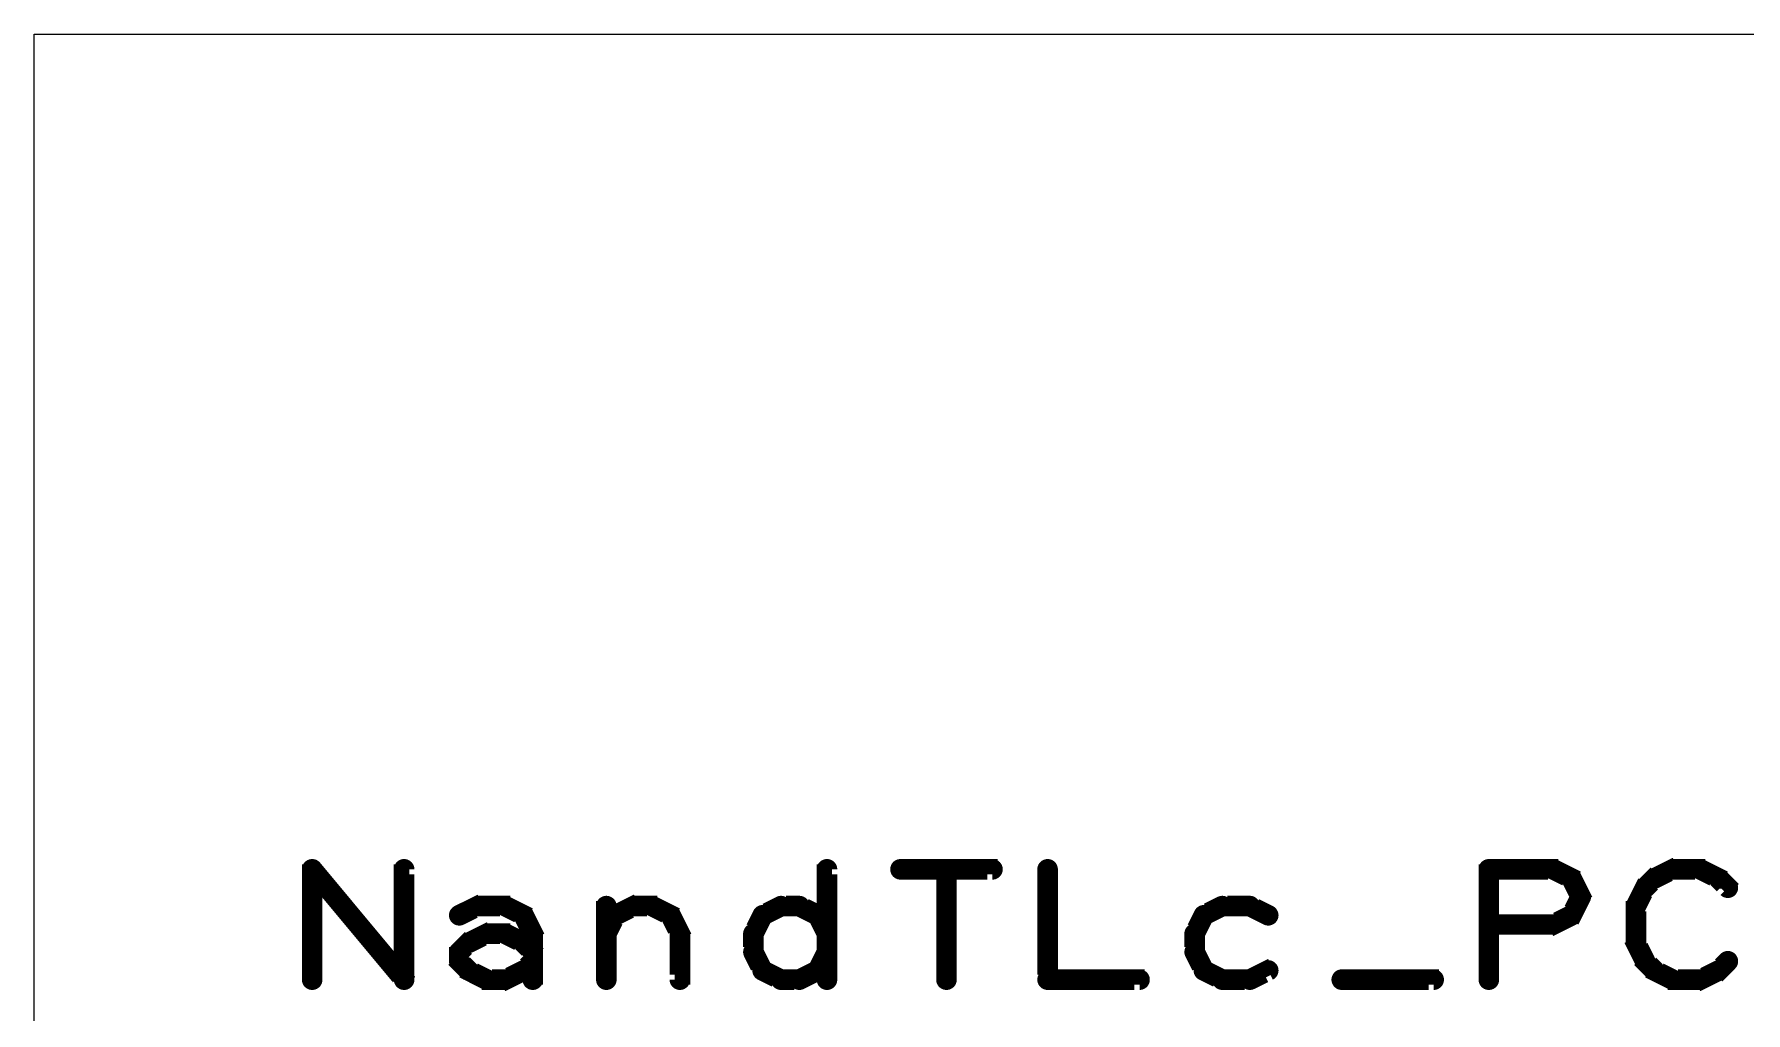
# Model space of a CAD drawing. Extents: x 1.5 to 98, y 12 to 104.4.
# Drawn here: x 2.4 to 17.18, y 95.95 to 104.4 of the extents above; entities that cross this region are included whole.
import ezdxf

# ---------------------------------------------------------------- set-up
doc = ezdxf.new("R2010")
doc.units = 0
doc.layers.add('_BOARD', color=254, linetype='CONTINUOUS')
doc.layers.add('TOP_SILKSCREEN', color=1, linetype='CONTINUOUS')

msp = doc.modelspace()

# ---------------------------------------------------------------- linework, layer by layer
at = {"layer": '_BOARD', "color": 3}
msp.add_lwpolyline([(2.4, 12), (2.4, 104.4), (2.4, 104.4), (30.6, 104.4), (30.6, 104.4), (30.6, 98.4), (30.6, 98.4), (85.8, 98.4), (85.8, 98.4), (85.8, 104.4), (85.8, 104.4), (98, 104.4), (98, 104.4), (98, 12), (98, 12), (2.4, 12), (2.4, 12)], close=True, dxfattribs=at)
at = {"layer": 'TOP_SILKSCREEN', "color": 135}
for points in [[(4.7555, 96.2381, 0.0889, 0.0889, 1), (4.8445, 96.2381, 0, 0, 0), (4.8, 96.2381, 0, 0, 0), (4.8, 96.2381, 0.1778, 0.1778, 0), (4.8, 97.1906, 0.1778, 0.1778, 0), (4.8, 97.1906, 0, 0, 0), (4.8, 97.1906, 0.0889, 0.0889, 0), (4.8445, 97.1906, 0.0889, 0.0889, 1), (4.7555, 97.1906, 0, 0, 0)], [(4.8342, 97.2191, 0.0889, 0.0889, 1), (4.7658, 97.1621, 0, 0, 0), (4.8, 97.1906, 0, 0, 0), (4.8, 97.1906, 0.1778, 0.1778, 0), (5.5938, 96.2381, 0.1778, 0.1778, 0), (5.5938, 96.2381, 0, 0, 0), (5.5938, 96.2381, 0.0889, 0.0889, 0), (5.5596, 96.2096, 0.0889, 0.0889, 1), (5.628, 96.2666, 0, 0, 0)], [(5.5493, 96.2381, 0.0889, 0.0889, 1), (5.6383, 96.2381, 0, 0, 0), (5.5938, 96.2381, 0, 0, 0), (5.5938, 96.2381, 0.1778, 0.1778, 0), (5.5938, 97.1906, 0.1778, 0.1778, 0), (5.5938, 97.1906, 0, 0, 0), (5.5938, 97.1906, 0.0889, 0.0889, 0), (5.6383, 97.1906, 0.0889, 0.0889, 1), (5.5493, 97.1906, 0, 0, 0)], [(9.2005, 96.2381, 0.0889, 0.0889, 1), (9.2895, 96.2381, 0, 0, 0), (9.245, 96.2381, 0, 0, 0), (9.245, 96.2381, 0.1778, 0.1778, 0), (9.245, 97.1906, 0.1778, 0.1778, 0), (9.245, 97.1906, 0, 0, 0), (9.245, 97.1906, 0.0889, 0.0889, 0), (9.2895, 97.1906, 0.0889, 0.0889, 1), (9.2005, 97.1906, 0, 0, 0)], [(9.88, 97.2351, 0.0889, 0.0889, 1), (9.88, 97.1461, 0, 0, 0), (9.88, 97.1906, 0, 0, 0), (9.88, 97.1906, 0.1778, 0.1778, 0), (10.6738, 97.1906, 0.1778, 0.1778, 0), (10.6738, 97.1906, 0, 0, 0), (10.6738, 97.1906, 0.0889, 0.0889, 0), (10.6738, 97.1461, 0.0889, 0.0889, 1), (10.6738, 97.2351, 0, 0, 0)], [(10.2324, 96.2381, 0.0889, 0.0889, 1), (10.3214, 96.2381, 0, 0, 0), (10.2769, 96.2381, 0, 0, 0), (10.2769, 96.2381, 0.1778, 0.1778, 0), (10.2769, 97.1906, 0.1778, 0.1778, 0), (10.2769, 97.1906, 0, 0, 0), (10.2769, 97.1906, 0.0889, 0.0889, 0), (10.3214, 97.1906, 0.0889, 0.0889, 1), (10.2324, 97.1906, 0, 0, 0)], [(11.1945, 97.1906, 0.0889, 0.0889, 1), (11.1055, 97.1906, 0, 0, 0), (11.15, 97.1906, 0, 0, 0), (11.15, 97.1906, 0.1778, 0.1778, 0), (11.15, 96.2381, 0.1778, 0.1778, 0), (11.15, 96.2381, 0, 0, 0), (11.15, 96.2381, 0.0889, 0.0889, 0), (11.1055, 96.2381, 0.0889, 0.0889, 1), (11.1945, 96.2381, 0, 0, 0)], [(14.9155, 96.2381, 0.0889, 0.0889, 1), (15.0045, 96.2381, 0, 0, 0), (14.96, 96.2381, 0, 0, 0), (14.96, 96.2381, 0.1778, 0.1778, 0), (14.96, 97.1906, 0.1778, 0.1778, 0), (14.96, 97.1906, 0, 0, 0), (14.96, 97.1906, 0.0889, 0.0889, 0), (15.0045, 97.1906, 0.0889, 0.0889, 1), (14.9155, 97.1906, 0, 0, 0)], [(14.96, 97.2351, 0.0889, 0.0889, 1), (14.96, 97.1461, 0, 0, 0), (14.96, 97.1906, 0, 0, 0), (14.96, 97.1906, 0.1778, 0.1778, 0), (15.5156, 97.1906, 0.1778, 0.1778, 0), (15.5156, 97.1906, 0, 0, 0), (15.5156, 97.1906, 0.0889, 0.0889, 0), (15.5156, 97.1461, 0.0889, 0.0889, 1), (15.5156, 97.2351, 0, 0, 0)], [(15.5355, 97.2304, 0.0889, 0.0889, 1), (15.4957, 97.1508, 0, 0, 0), (15.5156, 97.1906, 0, 0, 0), (15.5156, 97.1906, 0.1778, 0.1778, 0), (15.6744, 97.1113, 0.1778, 0.1778, 0), (15.6744, 97.1113, 0, 0, 0), (15.6744, 97.1113, 0.0889, 0.0889, 0), (15.6545, 97.0715, 0.0889, 0.0889, 1), (15.6943, 97.1511, 0, 0, 0)], [(15.7142, 97.1312, 0.0889, 0.0889, 1), (15.6346, 97.0914, 0, 0, 0), (15.6744, 97.1113, 0, 0, 0), (15.6744, 97.1113, 0.1778, 0.1778, 0), (15.7538, 96.9525, 0.1778, 0.1778, 0), (15.7538, 96.9525, 0, 0, 0), (15.7538, 96.9525, 0.0889, 0.0889, 0), (15.714, 96.9326, 0.0889, 0.0889, 1), (15.7936, 96.9724, 0, 0, 0)], [(16.2779, 97.0634, 0.0889, 0.0889, 1), (16.3409, 97.0004, 0, 0, 0), (16.3094, 97.0319, 0, 0, 0), (16.3094, 97.0319, 0.1778, 0.1778, 0), (16.3888, 97.1113, 0.1778, 0.1778, 0), (16.3888, 97.1113, 0, 0, 0), (16.3888, 97.1113, 0.0889, 0.0889, 0), (16.4203, 97.0798, 0.0889, 0.0889, 1), (16.3573, 97.1428, 0, 0, 0)], [(16.3689, 97.1511, 0.0889, 0.0889, 1), (16.4087, 97.0715, 0, 0, 0), (16.3888, 97.1113, 0, 0, 0), (16.3888, 97.1113, 0.1778, 0.1778, 0), (16.5475, 97.1906, 0.1778, 0.1778, 0), (16.5475, 97.1906, 0, 0, 0), (16.5475, 97.1906, 0.0889, 0.0889, 0), (16.5674, 97.1508, 0.0889, 0.0889, 1), (16.5276, 97.2304, 0, 0, 0)], [(16.5475, 97.2351, 0.0889, 0.0889, 1), (16.5475, 97.1461, 0, 0, 0), (16.5475, 97.1906, 0, 0, 0), (16.5475, 97.1906, 0.1778, 0.1778, 0), (16.7856, 97.1906, 0.1778, 0.1778, 0), (16.7856, 97.1906, 0, 0, 0), (16.7856, 97.1906, 0.0889, 0.0889, 0), (16.7856, 97.1461, 0.0889, 0.0889, 1), (16.7856, 97.2351, 0, 0, 0)], [(16.8055, 97.2304, 0.0889, 0.0889, 1), (16.7657, 97.1508, 0, 0, 0), (16.7856, 97.1906, 0, 0, 0), (16.7856, 97.1906, 0.1778, 0.1778, 0), (16.9444, 97.1113, 0.1778, 0.1778, 0), (16.9444, 97.1113, 0, 0, 0), (16.9444, 97.1113, 0.0889, 0.0889, 0), (16.9245, 97.0715, 0.0889, 0.0889, 1), (16.9643, 97.1511, 0, 0, 0)], [(16.9759, 97.1428, 0.0889, 0.0889, 1), (16.9129, 97.0798, 0, 0, 0), (16.9444, 97.1113, 0, 0, 0), (16.9444, 97.1113, 0.1778, 0.1778, 0), (17.0238, 97.0319, 0.1778, 0.1778, 0), (17.0238, 97.0319, 0, 0, 0), (17.0238, 97.0319, 0.0889, 0.0889, 0), (16.9923, 97.0004, 0.0889, 0.0889, 1), (17.0553, 97.0634, 0, 0, 0)], [(16.1902, 96.893, 0.0889, 0.0889, 1), (16.2698, 96.8532, 0, 0, 0), (16.23, 96.8731, 0, 0, 0), (16.23, 96.8731, 0.1778, 0.1778, 0), (16.3094, 97.0319, 0.1778, 0.1778, 0), (16.3094, 97.0319, 0, 0, 0), (16.3094, 97.0319, 0.0889, 0.0889, 0), (16.3492, 97.012, 0.0889, 0.0889, 1), (16.2696, 97.0518, 0, 0, 0)], [(6.0501, 96.8336, 0.0889, 0.0889, 1), (6.0899, 96.754, 0, 0, 0), (6.07, 96.7938, 0, 0, 0), (6.07, 96.7938, 0.1778, 0.1778, 0), (6.2288, 96.8731, 0.1778, 0.1778, 0), (6.2288, 96.8731, 0, 0, 0), (6.2288, 96.8731, 0.0889, 0.0889, 0), (6.2487, 96.8333, 0.0889, 0.0889, 1), (6.2089, 96.9129, 0, 0, 0)], [(6.2288, 96.9176, 0.0889, 0.0889, 1), (6.2288, 96.8286, 0, 0, 0), (6.2288, 96.8731, 0, 0, 0), (6.2288, 96.8731, 0.1778, 0.1778, 0), (6.4669, 96.8731, 0.1778, 0.1778, 0), (6.4669, 96.8731, 0, 0, 0), (6.4669, 96.8731, 0.0889, 0.0889, 0), (6.4669, 96.8286, 0.0889, 0.0889, 1), (6.4669, 96.9176, 0, 0, 0)], [(6.4868, 96.9129, 0.0889, 0.0889, 1), (6.447, 96.8333, 0, 0, 0), (6.4669, 96.8731, 0, 0, 0), (6.4669, 96.8731, 0.1778, 0.1778, 0), (6.6256, 96.7938, 0.1778, 0.1778, 0), (6.6256, 96.7938, 0, 0, 0), (6.6256, 96.7938, 0.0889, 0.0889, 0), (6.6057, 96.754, 0.0889, 0.0889, 1), (6.6455, 96.8336, 0, 0, 0)], [(7.2955, 96.2381, 0.0889, 0.0889, 1), (7.3845, 96.2381, 0, 0, 0), (7.34, 96.2381, 0, 0, 0), (7.34, 96.2381, 0.1778, 0.1778, 0), (7.34, 96.8731, 0.1778, 0.1778, 0), (7.34, 96.8731, 0, 0, 0), (7.34, 96.8731, 0.0889, 0.0889, 0), (7.3845, 96.8731, 0.0889, 0.0889, 1), (7.2955, 96.8731, 0, 0, 0)], [(7.3995, 96.8336, 0.0889, 0.0889, 1), (7.4393, 96.754, 0, 0, 0), (7.4194, 96.7938, 0, 0, 0), (7.4194, 96.7938, 0.1778, 0.1778, 0), (7.5781, 96.8731, 0.1778, 0.1778, 0), (7.5781, 96.8731, 0, 0, 0), (7.5781, 96.8731, 0.0889, 0.0889, 0), (7.598, 96.8333, 0.0889, 0.0889, 1), (7.5582, 96.9129, 0, 0, 0)], [(7.5781, 96.9176, 0.0889, 0.0889, 1), (7.5781, 96.8286, 0, 0, 0), (7.5781, 96.8731, 0, 0, 0), (7.5781, 96.8731, 0.1778, 0.1778, 0), (7.7369, 96.8731, 0.1778, 0.1778, 0), (7.7369, 96.8731, 0, 0, 0), (7.7369, 96.8731, 0.0889, 0.0889, 0), (7.7369, 96.8286, 0.0889, 0.0889, 1), (7.7369, 96.9176, 0, 0, 0)], [(7.7568, 96.9129, 0.0889, 0.0889, 1), (7.717, 96.8333, 0, 0, 0), (7.7369, 96.8731, 0, 0, 0), (7.7369, 96.8731, 0.1778, 0.1778, 0), (7.8956, 96.7938, 0.1778, 0.1778, 0), (7.8956, 96.7938, 0, 0, 0), (7.8956, 96.7938, 0.0889, 0.0889, 0), (7.8757, 96.754, 0.0889, 0.0889, 1), (7.9155, 96.8336, 0, 0, 0)], [(8.868, 96.8333, 0.0889, 0.0889, 1), (8.8282, 96.9129, 0, 0, 0), (8.8481, 96.8731, 0, 0, 0), (8.8481, 96.8731, 0.1778, 0.1778, 0), (8.6894, 96.7938, 0.1778, 0.1778, 0), (8.6894, 96.7938, 0, 0, 0), (8.6894, 96.7938, 0.0889, 0.0889, 0), (8.6695, 96.8336, 0.0889, 0.0889, 1), (8.7093, 96.754, 0, 0, 0)], [(9.0069, 96.8286, 0.0889, 0.0889, 1), (9.0069, 96.9176, 0, 0, 0), (9.0069, 96.8731, 0, 0, 0), (9.0069, 96.8731, 0.1778, 0.1778, 0), (8.8481, 96.8731, 0.1778, 0.1778, 0), (8.8481, 96.8731, 0, 0, 0), (8.8481, 96.8731, 0.0889, 0.0889, 0), (8.8481, 96.9176, 0.0889, 0.0889, 1), (8.8481, 96.8286, 0, 0, 0)], [(9.1457, 96.754, 0.0889, 0.0889, 1), (9.1855, 96.8336, 0, 0, 0), (9.1656, 96.7938, 0, 0, 0), (9.1656, 96.7938, 0.1778, 0.1778, 0), (9.0069, 96.8731, 0.1778, 0.1778, 0), (9.0069, 96.8731, 0, 0, 0), (9.0069, 96.8731, 0.0889, 0.0889, 0), (9.0268, 96.9129, 0.0889, 0.0889, 1), (8.987, 96.8333, 0, 0, 0)], [(12.678, 96.8333, 0.0889, 0.0889, 1), (12.6382, 96.9129, 0, 0, 0), (12.6581, 96.8731, 0, 0, 0), (12.6581, 96.8731, 0.1778, 0.1778, 0), (12.4994, 96.7938, 0.1778, 0.1778, 0), (12.4994, 96.7938, 0, 0, 0), (12.4994, 96.7938, 0.0889, 0.0889, 0), (12.4795, 96.8336, 0.0889, 0.0889, 1), (12.5193, 96.754, 0, 0, 0)], [(12.8963, 96.8286, 0.0889, 0.0889, 1), (12.8963, 96.9176, 0, 0, 0), (12.8963, 96.8731, 0, 0, 0), (12.8963, 96.8731, 0.1778, 0.1778, 0), (12.6581, 96.8731, 0.1778, 0.1778, 0), (12.6581, 96.8731, 0, 0, 0), (12.6581, 96.8731, 0.0889, 0.0889, 0), (12.6581, 96.9176, 0.0889, 0.0889, 1), (12.6581, 96.8286, 0, 0, 0)], [(13.0351, 96.754, 0.0889, 0.0889, 1), (13.0749, 96.8336, 0, 0, 0), (13.055, 96.7938, 0, 0, 0), (13.055, 96.7938, 0.1778, 0.1778, 0), (12.8963, 96.8731, 0.1778, 0.1778, 0), (12.8963, 96.8731, 0, 0, 0), (12.8963, 96.8731, 0.0889, 0.0889, 0), (12.9162, 96.9129, 0.0889, 0.0889, 1), (12.8764, 96.8333, 0, 0, 0)], [(15.7936, 96.9326, 0.0889, 0.0889, 1), (15.714, 96.9724, 0, 0, 0), (15.7538, 96.9525, 0, 0, 0), (15.7538, 96.9525, 0.1778, 0.1778, 0), (15.6744, 96.7938, 0.1778, 0.1778, 0), (15.6744, 96.7938, 0, 0, 0), (15.6744, 96.7938, 0.0889, 0.0889, 0), (15.6346, 96.8137, 0.0889, 0.0889, 1), (15.7142, 96.7739, 0, 0, 0)], [(16.1855, 96.5556, 0.0889, 0.0889, 1), (16.2745, 96.5556, 0, 0, 0), (16.23, 96.5556, 0, 0, 0), (16.23, 96.5556, 0.1778, 0.1778, 0), (16.23, 96.8731, 0.1778, 0.1778, 0), (16.23, 96.8731, 0, 0, 0), (16.23, 96.8731, 0.0889, 0.0889, 0), (16.2745, 96.8731, 0.0889, 0.0889, 1), (16.1855, 96.8731, 0, 0, 0)], [(6.6654, 96.8137, 0.0889, 0.0889, 1), (6.5858, 96.7739, 0, 0, 0), (6.6256, 96.7938, 0, 0, 0), (6.6256, 96.7938, 0.1778, 0.1778, 0), (6.705, 96.635, 0.1778, 0.1778, 0), (6.705, 96.635, 0, 0, 0), (6.705, 96.635, 0.0889, 0.0889, 0), (6.6652, 96.6151, 0.0889, 0.0889, 1), (6.7448, 96.6549, 0, 0, 0)], [(7.3002, 96.6549, 0.0889, 0.0889, 1), (7.3798, 96.6151, 0, 0, 0), (7.34, 96.635, 0, 0, 0), (7.34, 96.635, 0.1778, 0.1778, 0), (7.4194, 96.7938, 0.1778, 0.1778, 0), (7.4194, 96.7938, 0, 0, 0), (7.4194, 96.7938, 0.0889, 0.0889, 0), (7.4592, 96.7739, 0.0889, 0.0889, 1), (7.3796, 96.8137, 0, 0, 0)], [(7.9354, 96.8137, 0.0889, 0.0889, 1), (7.8558, 96.7739, 0, 0, 0), (7.8956, 96.7938, 0, 0, 0), (7.8956, 96.7938, 0.1778, 0.1778, 0), (7.975, 96.635, 0.1778, 0.1778, 0), (7.975, 96.635, 0, 0, 0), (7.975, 96.635, 0.0889, 0.0889, 0), (7.9352, 96.6151, 0.0889, 0.0889, 1), (8.0148, 96.6549, 0, 0, 0)], [(8.7292, 96.7739, 0.0889, 0.0889, 1), (8.6496, 96.8137, 0, 0, 0), (8.6894, 96.7938, 0, 0, 0), (8.6894, 96.7938, 0.1778, 0.1778, 0), (8.61, 96.635, 0.1778, 0.1778, 0), (8.61, 96.635, 0, 0, 0), (8.61, 96.635, 0.0889, 0.0889, 0), (8.5702, 96.6549, 0.0889, 0.0889, 1), (8.6498, 96.6151, 0, 0, 0)], [(9.2052, 96.6151, 0.0889, 0.0889, 1), (9.2848, 96.6549, 0, 0, 0), (9.245, 96.635, 0, 0, 0), (9.245, 96.635, 0.1778, 0.1778, 0), (9.1656, 96.7938, 0.1778, 0.1778, 0), (9.1656, 96.7938, 0, 0, 0), (9.1656, 96.7938, 0.0889, 0.0889, 0), (9.2054, 96.8137, 0.0889, 0.0889, 1), (9.1258, 96.7739, 0, 0, 0)], [(12.5392, 96.7739, 0.0889, 0.0889, 1), (12.4596, 96.8137, 0, 0, 0), (12.4994, 96.7938, 0, 0, 0), (12.4994, 96.7938, 0.1778, 0.1778, 0), (12.42, 96.635, 0.1778, 0.1778, 0), (12.42, 96.635, 0, 0, 0), (12.42, 96.635, 0.0889, 0.0889, 0), (12.3802, 96.6549, 0.0889, 0.0889, 1), (12.4598, 96.6151, 0, 0, 0)], [(15.5156, 96.6699, 0.0889, 0.0889, 1), (15.5156, 96.7589, 0, 0, 0), (15.5156, 96.7144, 0, 0, 0), (15.5156, 96.7144, 0.1778, 0.1778, 0), (14.96, 96.7144, 0.1778, 0.1778, 0), (14.96, 96.7144, 0, 0, 0), (14.96, 96.7144, 0.0889, 0.0889, 0), (14.96, 96.7589, 0.0889, 0.0889, 1), (14.96, 96.6699, 0, 0, 0)], [(15.6943, 96.754, 0.0889, 0.0889, 1), (15.6545, 96.8336, 0, 0, 0), (15.6744, 96.7938, 0, 0, 0), (15.6744, 96.7938, 0.1778, 0.1778, 0), (15.5156, 96.7144, 0.1778, 0.1778, 0), (15.5156, 96.7144, 0, 0, 0), (15.5156, 96.7144, 0.0889, 0.0889, 0), (15.4957, 96.7542, 0.0889, 0.0889, 1), (15.5355, 96.6746, 0, 0, 0)], [(6.0385, 96.5078, 0.0889, 0.0889, 1), (6.1015, 96.4448, 0, 0, 0), (6.07, 96.4763, 0, 0, 0), (6.07, 96.4763, 0.1778, 0.1778, 0), (6.1494, 96.5556, 0.1778, 0.1778, 0), (6.1494, 96.5556, 0, 0, 0), (6.1494, 96.5556, 0.0889, 0.0889, 0), (6.1809, 96.5241, 0.0889, 0.0889, 1), (6.1179, 96.5871, 0, 0, 0)], [(6.1295, 96.5954, 0.0889, 0.0889, 1), (6.1693, 96.5158, 0, 0, 0), (6.1494, 96.5556, 0, 0, 0), (6.1494, 96.5556, 0.1778, 0.1778, 0), (6.3081, 96.635, 0.1778, 0.1778, 0), (6.3081, 96.635, 0, 0, 0), (6.3081, 96.635, 0.0889, 0.0889, 0), (6.328, 96.5952, 0.0889, 0.0889, 1), (6.2882, 96.6748, 0, 0, 0)], [(6.3081, 96.6795, 0.0889, 0.0889, 1), (6.3081, 96.5905, 0, 0, 0), (6.3081, 96.635, 0, 0, 0), (6.3081, 96.635, 0.1778, 0.1778, 0), (6.4669, 96.635, 0.1778, 0.1778, 0), (6.4669, 96.635, 0, 0, 0), (6.4669, 96.635, 0.0889, 0.0889, 0), (6.4669, 96.5905, 0.0889, 0.0889, 1), (6.4669, 96.6795, 0, 0, 0)], [(6.4868, 96.6748, 0.0889, 0.0889, 1), (6.447, 96.5952, 0, 0, 0), (6.4669, 96.635, 0, 0, 0), (6.4669, 96.635, 0.1778, 0.1778, 0), (6.6256, 96.5556, 0.1778, 0.1778, 0), (6.6256, 96.5556, 0, 0, 0), (6.6256, 96.5556, 0.0889, 0.0889, 0), (6.6057, 96.5158, 0.0889, 0.0889, 1), (6.6455, 96.5954, 0, 0, 0)], [(6.6571, 96.5871, 0.0889, 0.0889, 1), (6.5941, 96.5241, 0, 0, 0), (6.6256, 96.5556, 0, 0, 0), (6.6256, 96.5556, 0.1778, 0.1778, 0), (6.705, 96.4763, 0.1778, 0.1778, 0), (6.705, 96.4763, 0, 0, 0), (6.705, 96.4763, 0.0889, 0.0889, 0), (6.6735, 96.4448, 0.0889, 0.0889, 1), (6.7365, 96.5078, 0, 0, 0)], [(6.7495, 96.635, 0.0889, 0.0889, 1), (6.6605, 96.635, 0, 0, 0), (6.705, 96.635, 0, 0, 0), (6.705, 96.635, 0.1778, 0.1778, 0), (6.705, 96.3969, 0.1778, 0.1778, 0), (6.705, 96.3969, 0, 0, 0), (6.705, 96.3969, 0.0889, 0.0889, 0), (6.6605, 96.3969, 0.0889, 0.0889, 1), (6.7495, 96.3969, 0, 0, 0)], [(8.0195, 96.635, 0.0889, 0.0889, 1), (7.9305, 96.635, 0, 0, 0), (7.975, 96.635, 0, 0, 0), (7.975, 96.635, 0.1778, 0.1778, 0), (7.975, 96.2381, 0.1778, 0.1778, 0), (7.975, 96.2381, 0, 0, 0), (7.975, 96.2381, 0.0889, 0.0889, 0), (7.9305, 96.2381, 0.0889, 0.0889, 1), (8.0195, 96.2381, 0, 0, 0)], [(8.6545, 96.635, 0.0889, 0.0889, 1), (8.5655, 96.635, 0, 0, 0), (8.61, 96.635, 0, 0, 0), (8.61, 96.635, 0.1778, 0.1778, 0), (8.61, 96.4763, 0.1778, 0.1778, 0), (8.61, 96.4763, 0, 0, 0), (8.61, 96.4763, 0.0889, 0.0889, 0), (8.5655, 96.4763, 0.0889, 0.0889, 1), (8.6545, 96.4763, 0, 0, 0)], [(12.4645, 96.635, 0.0889, 0.0889, 1), (12.3755, 96.635, 0, 0, 0), (12.42, 96.635, 0, 0, 0), (12.42, 96.635, 0.1778, 0.1778, 0), (12.42, 96.4763, 0.1778, 0.1778, 0), (12.42, 96.4763, 0, 0, 0), (12.42, 96.4763, 0.0889, 0.0889, 0), (12.3755, 96.4763, 0.0889, 0.0889, 1), (12.4645, 96.4763, 0, 0, 0)], [(16.2696, 96.377, 0.0889, 0.0889, 1), (16.3492, 96.4168, 0, 0, 0), (16.3094, 96.3969, 0, 0, 0), (16.3094, 96.3969, 0.1778, 0.1778, 0), (16.23, 96.5556, 0.1778, 0.1778, 0), (16.23, 96.5556, 0, 0, 0), (16.23, 96.5556, 0.0889, 0.0889, 0), (16.2698, 96.5755, 0.0889, 0.0889, 1), (16.1902, 96.5357, 0, 0, 0)], [(6.0255, 96.3969, 0.0889, 0.0889, 1), (6.1145, 96.3969, 0, 0, 0), (6.07, 96.3969, 0, 0, 0), (6.07, 96.3969, 0.1778, 0.1778, 0), (6.07, 96.4763, 0.1778, 0.1778, 0), (6.07, 96.4763, 0, 0, 0), (6.07, 96.4763, 0.0889, 0.0889, 0), (6.1145, 96.4763, 0.0889, 0.0889, 1), (6.0255, 96.4763, 0, 0, 0)], [(6.1179, 96.286, 0.0889, 0.0889, 1), (6.1809, 96.349, 0, 0, 0), (6.1494, 96.3175, 0, 0, 0), (6.1494, 96.3175, 0.1778, 0.1778, 0), (6.07, 96.3969, 0.1778, 0.1778, 0), (6.07, 96.3969, 0, 0, 0), (6.07, 96.3969, 0.0889, 0.0889, 0), (6.1015, 96.4284, 0.0889, 0.0889, 1), (6.0385, 96.3654, 0, 0, 0)], [(6.7365, 96.3654, 0.0889, 0.0889, 1), (6.6735, 96.4284, 0, 0, 0), (6.705, 96.3969, 0, 0, 0), (6.705, 96.3969, 0.1778, 0.1778, 0), (6.6256, 96.3175, 0.1778, 0.1778, 0), (6.6256, 96.3175, 0, 0, 0), (6.6256, 96.3175, 0.0889, 0.0889, 0), (6.5941, 96.349, 0.0889, 0.0889, 1), (6.6571, 96.286, 0, 0, 0)], [(6.7495, 96.3969, 0.0889, 0.0889, 1), (6.6605, 96.3969, 0, 0, 0), (6.705, 96.3969, 0, 0, 0), (6.705, 96.3969, 0.1778, 0.1778, 0), (6.705, 96.2381, 0.1778, 0.1778, 0), (6.705, 96.2381, 0, 0, 0), (6.705, 96.2381, 0.0889, 0.0889, 0), (6.6605, 96.2381, 0.0889, 0.0889, 1), (6.7495, 96.2381, 0, 0, 0)], [(8.6498, 96.4962, 0.0889, 0.0889, 1), (8.5702, 96.4564, 0, 0, 0), (8.61, 96.4763, 0, 0, 0), (8.61, 96.4763, 0.1778, 0.1778, 0), (8.6894, 96.3175, 0.1778, 0.1778, 0), (8.6894, 96.3175, 0, 0, 0), (8.6894, 96.3175, 0.0889, 0.0889, 0), (8.6496, 96.2976, 0.0889, 0.0889, 1), (8.7292, 96.3374, 0, 0, 0)], [(9.1258, 96.3374, 0.0889, 0.0889, 1), (9.2054, 96.2976, 0, 0, 0), (9.1656, 96.3175, 0, 0, 0), (9.1656, 96.3175, 0.1778, 0.1778, 0), (9.245, 96.4763, 0.1778, 0.1778, 0), (9.245, 96.4763, 0, 0, 0), (9.245, 96.4763, 0.0889, 0.0889, 0), (9.2848, 96.4564, 0.0889, 0.0889, 1), (9.2052, 96.4962, 0, 0, 0)], [(12.4598, 96.4962, 0.0889, 0.0889, 1), (12.3802, 96.4564, 0, 0, 0), (12.42, 96.4763, 0, 0, 0), (12.42, 96.4763, 0.1778, 0.1778, 0), (12.4994, 96.3175, 0.1778, 0.1778, 0), (12.4994, 96.3175, 0, 0, 0), (12.4994, 96.3175, 0.0889, 0.0889, 0), (12.4596, 96.2976, 0.0889, 0.0889, 1), (12.5392, 96.3374, 0, 0, 0)], [(16.3573, 96.286, 0.0889, 0.0889, 1), (16.4203, 96.349, 0, 0, 0), (16.3888, 96.3175, 0, 0, 0), (16.3888, 96.3175, 0.1778, 0.1778, 0), (16.3094, 96.3969, 0.1778, 0.1778, 0), (16.3094, 96.3969, 0, 0, 0), (16.3094, 96.3969, 0.0889, 0.0889, 0), (16.3409, 96.4284, 0.0889, 0.0889, 1), (16.2779, 96.3654, 0, 0, 0)], [(17.0553, 96.3654, 0.0889, 0.0889, 1), (16.9923, 96.4284, 0, 0, 0), (17.0238, 96.3969, 0, 0, 0), (17.0238, 96.3969, 0.1778, 0.1778, 0), (16.9444, 96.3175, 0.1778, 0.1778, 0), (16.9444, 96.3175, 0, 0, 0), (16.9444, 96.3175, 0.0889, 0.0889, 0), (16.9129, 96.349, 0.0889, 0.0889, 1), (16.9759, 96.286, 0, 0, 0)], [(6.2882, 96.1983, 0.0889, 0.0889, 1), (6.328, 96.2779, 0, 0, 0), (6.3081, 96.2381, 0, 0, 0), (6.3081, 96.2381, 0.1778, 0.1778, 0), (6.1494, 96.3175, 0.1778, 0.1778, 0), (6.1494, 96.3175, 0, 0, 0), (6.1494, 96.3175, 0.0889, 0.0889, 0), (6.1693, 96.3573, 0.0889, 0.0889, 1), (6.1295, 96.2777, 0, 0, 0)], [(6.4669, 96.1936, 0.0889, 0.0889, 1), (6.4669, 96.2826, 0, 0, 0), (6.4669, 96.2381, 0, 0, 0), (6.4669, 96.2381, 0.1778, 0.1778, 0), (6.3081, 96.2381, 0.1778, 0.1778, 0), (6.3081, 96.2381, 0, 0, 0), (6.3081, 96.2381, 0.0889, 0.0889, 0), (6.3081, 96.2826, 0.0889, 0.0889, 1), (6.3081, 96.1936, 0, 0, 0)], [(6.6455, 96.2777, 0.0889, 0.0889, 1), (6.6057, 96.3573, 0, 0, 0), (6.6256, 96.3175, 0, 0, 0), (6.6256, 96.3175, 0.1778, 0.1778, 0), (6.4669, 96.2381, 0.1778, 0.1778, 0), (6.4669, 96.2381, 0, 0, 0), (6.4669, 96.2381, 0.0889, 0.0889, 0), (6.447, 96.2779, 0.0889, 0.0889, 1), (6.4868, 96.1983, 0, 0, 0)], [(8.7093, 96.3573, 0.0889, 0.0889, 1), (8.6695, 96.2777, 0, 0, 0), (8.6894, 96.3175, 0, 0, 0), (8.6894, 96.3175, 0.1778, 0.1778, 0), (8.8481, 96.2381, 0.1778, 0.1778, 0), (8.8481, 96.2381, 0, 0, 0), (8.8481, 96.2381, 0.0889, 0.0889, 0), (8.8282, 96.1983, 0.0889, 0.0889, 1), (8.868, 96.2779, 0, 0, 0)], [(8.8481, 96.2826, 0.0889, 0.0889, 1), (8.8481, 96.1936, 0, 0, 0), (8.8481, 96.2381, 0, 0, 0), (8.8481, 96.2381, 0.1778, 0.1778, 0), (9.0069, 96.2381, 0.1778, 0.1778, 0), (9.0069, 96.2381, 0, 0, 0), (9.0069, 96.2381, 0.0889, 0.0889, 0), (9.0069, 96.1936, 0.0889, 0.0889, 1), (9.0069, 96.2826, 0, 0, 0)], [(8.987, 96.2779, 0.0889, 0.0889, 1), (9.0268, 96.1983, 0, 0, 0), (9.0069, 96.2381, 0, 0, 0), (9.0069, 96.2381, 0.1778, 0.1778, 0), (9.1656, 96.3175, 0.1778, 0.1778, 0), (9.1656, 96.3175, 0, 0, 0), (9.1656, 96.3175, 0.0889, 0.0889, 0), (9.1855, 96.2777, 0.0889, 0.0889, 1), (9.1457, 96.3573, 0, 0, 0)], [(11.15, 96.2826, 0.0889, 0.0889, 1), (11.15, 96.1936, 0, 0, 0), (11.15, 96.2381, 0, 0, 0), (11.15, 96.2381, 0.1778, 0.1778, 0), (11.9438, 96.2381, 0.1778, 0.1778, 0), (11.9438, 96.2381, 0, 0, 0), (11.9438, 96.2381, 0.0889, 0.0889, 0), (11.9438, 96.1936, 0.0889, 0.0889, 1), (11.9438, 96.2826, 0, 0, 0)], [(12.5193, 96.3573, 0.0889, 0.0889, 1), (12.4795, 96.2777, 0, 0, 0), (12.4994, 96.3175, 0, 0, 0), (12.4994, 96.3175, 0.1778, 0.1778, 0), (12.6581, 96.2381, 0.1778, 0.1778, 0), (12.6581, 96.2381, 0, 0, 0), (12.6581, 96.2381, 0.0889, 0.0889, 0), (12.6382, 96.1983, 0.0889, 0.0889, 1), (12.678, 96.2779, 0, 0, 0)], [(12.6581, 96.2826, 0.0889, 0.0889, 1), (12.6581, 96.1936, 0, 0, 0), (12.6581, 96.2381, 0, 0, 0), (12.6581, 96.2381, 0.1778, 0.1778, 0), (12.8963, 96.2381, 0.1778, 0.1778, 0), (12.8963, 96.2381, 0, 0, 0), (12.8963, 96.2381, 0.0889, 0.0889, 0), (12.8963, 96.1936, 0.0889, 0.0889, 1), (12.8963, 96.2826, 0, 0, 0)], [(12.8764, 96.2779, 0.0889, 0.0889, 1), (12.9162, 96.1983, 0, 0, 0), (12.8963, 96.2381, 0, 0, 0), (12.8963, 96.2381, 0.1778, 0.1778, 0), (13.055, 96.3175, 0.1778, 0.1778, 0), (13.055, 96.3175, 0, 0, 0), (13.055, 96.3175, 0.0889, 0.0889, 0), (13.0749, 96.2777, 0.0889, 0.0889, 1), (13.0351, 96.3573, 0, 0, 0)], [(13.69, 96.2826, 0.0889, 0.0889, 1), (13.69, 96.1936, 0, 0, 0), (13.69, 96.2381, 0, 0, 0), (13.69, 96.2381, 0.1778, 0.1778, 0), (14.4838, 96.2381, 0.1778, 0.1778, 0), (14.4838, 96.2381, 0, 0, 0), (14.4838, 96.2381, 0.0889, 0.0889, 0), (14.4838, 96.1936, 0.0889, 0.0889, 1), (14.4838, 96.2826, 0, 0, 0)], [(16.5276, 96.1983, 0.0889, 0.0889, 1), (16.5674, 96.2779, 0, 0, 0), (16.5475, 96.2381, 0, 0, 0), (16.5475, 96.2381, 0.1778, 0.1778, 0), (16.3888, 96.3175, 0.1778, 0.1778, 0), (16.3888, 96.3175, 0, 0, 0), (16.3888, 96.3175, 0.0889, 0.0889, 0), (16.4087, 96.3573, 0.0889, 0.0889, 1), (16.3689, 96.2777, 0, 0, 0)], [(16.7856, 96.1936, 0.0889, 0.0889, 1), (16.7856, 96.2826, 0, 0, 0), (16.7856, 96.2381, 0, 0, 0), (16.7856, 96.2381, 0.1778, 0.1778, 0), (16.5475, 96.2381, 0.1778, 0.1778, 0), (16.5475, 96.2381, 0, 0, 0), (16.5475, 96.2381, 0.0889, 0.0889, 0), (16.5475, 96.2826, 0.0889, 0.0889, 1), (16.5475, 96.1936, 0, 0, 0)], [(16.9643, 96.2777, 0.0889, 0.0889, 1), (16.9245, 96.3573, 0, 0, 0), (16.9444, 96.3175, 0, 0, 0), (16.9444, 96.3175, 0.1778, 0.1778, 0), (16.7856, 96.2381, 0.1778, 0.1778, 0), (16.7856, 96.2381, 0, 0, 0), (16.7856, 96.2381, 0.0889, 0.0889, 0), (16.7657, 96.2779, 0.0889, 0.0889, 1), (16.8055, 96.1983, 0, 0, 0)]]:
    msp.add_lwpolyline(points, format="xyseb", dxfattribs=at)

doc.saveas('drawing.dxf')
